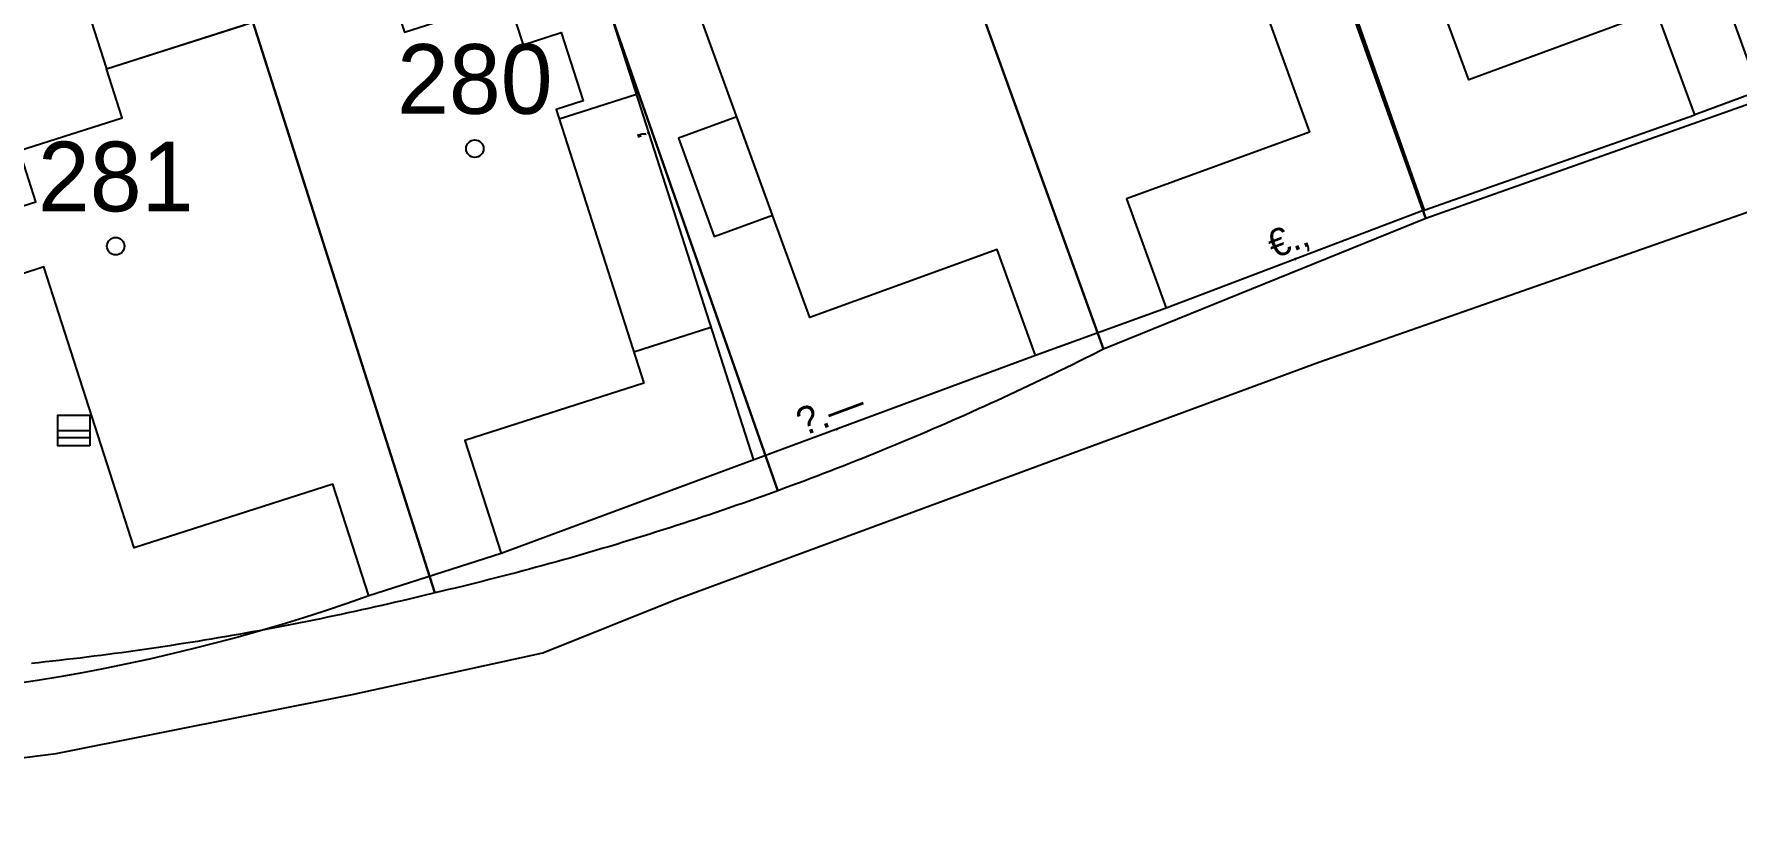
# Model space of a CAD drawing. Header units: metres. Extents: x 218299 to 220222, y 572714 to 574340.
# Drawn here: x 218882.52 to 218931.4, y 573106.01 to 573128.23 of the extents above; entities that cross this region are included whole.
import ezdxf
from ezdxf.enums import TextEntityAlignment as Align

# ---------------------------------------------------------------- set-up
doc = ezdxf.new("R2010")
doc.units = ezdxf.units.M
doc.header["$MEASUREMENT"] = 0
for name, color, linetype in [('1601', 44, 'LANDBORDER'), ('1602', 44, 'Continuous'), ('1603', 44, 'Continuous'), ('A_POINTS', 2, 'Continuous'), ('M2200', 253, 'Continuous'), ('M2207', 253, 'Continuous'), ('M2407', 253, 'Continuous'), ('M2601', 253, 'Continuous'), ('M2602', 253, 'Continuous'), ('M2605', 253, 'Continuous'), ('M2805', 253, 'Continuous'), ('M5203', 253, 'Continuous')]:
    doc.layers.add(name, color=color, linetype=linetype)
doc.styles.add('HEBTXT', font='HEBTXT')
doc.styles.add('MAVAT_HEBTXT', font='HEBTXT')
doc.linetypes.add('LANDBORDER', pattern='A,6.25,[208,elecad.shx,S=0.02,R=0,X=-0.6,Y=0],12.5,[208,elecad.shx,S=0.02,R=180,X=0.6,Y=0],6.25', length=25)

# ---------------------------------------------------------------- blocks, each defined once
blk = doc.blocks.new('1603')
at = {"layer": 'A_POINTS'}
blk.add_circle((0, 0), 0.25, dxfattribs=at)
at = {"color": 0, "style": 'HEBTXT'}
blk.add_attdef('PARCEL_NUM', text='', height=2, dxfattribs=at).set_placement((0, 1), align=Align.CENTER)
at = {"color": 0, "style": 'HEBTXT', "flags": 1}
blk.add_attdef('LOT_NUM', text='', height=2, dxfattribs=at).set_placement((0, -2.5), align=Align.CENTER)
blk = doc.blocks.new('M2601')
blk.add_circle((0, 0), 0.025)
at = {"style": 'MAVAT_HEBTXT'}
blk.add_attdef('NAME', text='', height=0.8, dxfattribs=at).set_placement((0, 1.592), align=Align.MIDDLE)
blk = doc.blocks.new('M2602')
blk.add_circle((0, 0), 0.025)
at = {"style": 'MAVAT_HEBTXT'}
blk.add_attdef('NAME', text='', height=0.8, dxfattribs=at).set_placement((0, 1.592), align=Align.MIDDLE)
blk = doc.blocks.new('M2605')
blk.add_circle((0, 0), 0.025)
at = {"style": 'MAVAT_HEBTXT'}
blk.add_attdef('NAME', text='', height=0.8, dxfattribs=at).set_placement((0, 1.592), align=Align.MIDDLE)
blk = doc.blocks.new('M5203')
for points in [[(1.54, -1.47), (-1.54, -1.47), (-1.54, 1.47), (1.54, 1.47)], [(-1.54, 0), (1.54, 0)], [(1.54, 1.47), (1.54, -1.47)], [(-1.54, -0.66), (1.54, -0.66)]]:
    blk.add_lwpolyline(points)
at = {"style": 'MAVAT_HEBTXT', "flags": 1}
for tag, p in [('MARK', (0, 3.2)), ('HEIGHT', (0, -3.3)), ('NAME', (0, -5.87))]:
    blk.add_attdef(tag, text='', height=0.8, dxfattribs=at).set_placement(p, align=Align.MIDDLE)
blk = doc.blocks.new('111')
at = {"layer": 'M2200'}
for points in [[(218922.336, 573140.522, 569.88), (218922.336, 573140.522, 569.88), (218930.309, 573143.46, 570.03), (218931.722, 573139.626, 571.38), (218934.76, 573140.745, 571.38), (218937.564, 573133.135, 571.248), (218937.942, 573132.109, 571.23), (218937.942, 573132.109, 571.23), (218936.871, 573131.715, 571.2), (218932.546, 573130.121, 571.08), (218933.629, 573127.181, 567.93), (218933.629, 573127.181, 567.93), (218930.189, 573125.914, 567.78), (218930.189, 573125.914, 567.78), (218929.091, 573128.895, 571.23), (218923.71, 573126.913, 570.93), (218920.503, 573135.618, 571.08), (218923.708, 573136.799, 571.08)], [(218903.504, 573133.794, 569.43), (218903.504, 573133.794, 569.43), (218911.526, 573136.713, 569.655), (218912.909, 573132.912, 570.855), (218916.001, 573134.036, 570.855), (218919.137, 573125.413, 570.705), (218913.879, 573123.5, 570.705), (218915.019, 573120.364, 566.955), (218911.272, 573119.001, 567.255), (218911.272, 573119.001, 567.255), (218910.165, 573122.045, 570.705), (218904.793, 573120.091, 570.555), (218903.723, 573123.032, 570.555), (218901.607, 573128.85, 570.555), (218904.87, 573130.037, 570.705)], [(218884.604, 573127.229, 569.355), (218884.604, 573127.229, 569.355), (218892.663, 573129.813, 569.28), (218893.152, 573128.286, 569.13), (218896.135, 573129.243, 567.48), (218896.558, 573127.925, 567.48), (218897.652, 573128.276, 567.48), (218898.281, 573126.313, 567.33), (218897.506, 573126.064, 570.93), (218900.024, 573118.208, 570.78), (218894.89, 573116.562, 570.63), (218895.93, 573113.318, 567.33), (218895.93, 573113.318, 567.33), (218892.131, 573112.1, 567.03), (218892.131, 573112.1, 567.03), (218891.103, 573115.307, 570.78), (218885.393, 573113.477, 570.48), (218882.807, 573121.544, 570.63), (218882.138, 573121.33, 567.33), (218881.572, 573123.096, 567.48), (218882.577, 573123.418, 567.48), (218882.106, 573124.887, 567.48), (218885.052, 573125.831, 569.28)]]:
    blk.add_polyline3d(points, close=True, dxfattribs=at)
at = {"layer": 'M2207'}
for points in [[(218884.604, 573127.229, 567.855), (218888.569, 573128.501, 567.855), (218887.525, 573131.756, 567.855), (218883.56, 573130.485, 567.855), (218884.604, 573127.229, 567.855)], [(218903.723, 573123.032, 567.255), (218902.698, 573125.851, 567.255), (218901.021, 573125.241, 567.255), (218902.047, 573122.422, 567.255), (218903.723, 573123.032, 567.255)]]:
    blk.add_polyline3d(points, close=True, dxfattribs=at)
at = {"layer": 'M2407'}
for points in [[(218899.811, 573126.499, 565.005), (218897.594, 573125.789, 565.005)], [(218899.737, 573119.105, 565.005), (218901.953, 573119.816, 565.005)]]:
    blk.add_polyline3d(points, dxfattribs=at)
at = {"layer": 'M2601'}
blk.add_polyline3d([(218897.151, 573134.796, 567.405), (218903.176, 573116.002, 566.966)], dxfattribs=at)
at = {"layer": 'M2602'}
blk.add_polyline3d([(218922.426, 573123.18, 567.152), (218915.019, 573120.364, 567.152)], dxfattribs=at)
at = {"layer": 'M2605'}
for points in [[(218917.251, 573137.878, 565.652), (218922.426, 573123.18, 565.652), (218930.189, 573125.914, 565.652)], [(218892.131, 573112.1, 564.752), (218891.512, 573111.884, 564.752), (218890.891, 573111.676, 564.752), (218890.267, 573111.476, 564.752), (218889.641, 573111.283, 564.752), (218889.013, 573111.098, 564.752), (218888.382, 573110.921, 564.752), (218887.749, 573110.751, 564.752), (218887.114, 573110.59, 564.752), (218886.477, 573110.435, 564.752), (218885.839, 573110.289, 564.752), (218885.198, 573110.151, 564.752), (218884.556, 573110.02, 564.752), (218883.913, 573109.897, 564.752), (218883.268, 573109.782, 564.752), (218882.621, 573109.675, 564.752), (218881.974, 573109.576, 564.752), (218881.325, 573109.485, 564.752), (218880.675, 573109.401, 564.752), (218880.573, 573109.389, 564.752), (218878.865, 573121.113, 565.052), (218877.697, 573129.01, 565.052)], [(218911.272, 573119.001, 564.752), (218895.93, 573113.318, 564.752)]]:
    blk.add_polyline3d(points, dxfattribs=at)
at = {"layer": 'M2805'}
blk.add_polyline3d([(218847.348, 573109.271, 562.743), (218850.333, 573108.587, 562.83), (218858.639, 573107.098, 562.98), (218863.981, 573106.242, 563.08), (218866.66, 573106.014, 563.13), (218870.003, 573106.057, 563.139), (218872.237, 573106.235, 563.118), (218876.69, 573106.761, 563.13), (218883.162, 573107.576, 563.28), (218891.651, 573109.27, 563.58), (218897.123, 573110.466, 563.717), (218900.949, 573111.996, 564.017), (218919.405, 573118.816, 564.617), (218946.225, 573128.209, 565.217), (218963.144, 573134.926, 566.417), (218966.711, 573135.096, 566.417), (218975.714, 573133.619, 565.817), (218980.921, 573133.462, 565.217)], dxfattribs=at)
at = {"layer": 'M2601'}
ref = blk.add_blockref('M2601', (218900.163, 573125.399), dxfattribs=dict(at, xscale=0.5, yscale=0.5, zscale=0.5))
ref.add_attrib('NAME', '‚', dxfattribs={"layer": '0', "height": 0.8, "rotation": 107.7749, "style": 'MAVAT_HEBTXT'}).set_placement((218899.64, 573125.231), align=Align.MIDDLE)
at = {"layer": 'M2602'}
ref = blk.add_blockref('M2602', (218918.723, 573121.772), dxfattribs=dict(at, xscale=0.5, yscale=0.5, zscale=0.5))
ref.add_attrib('NAME', '€.‚', dxfattribs={"layer": '0', "height": 0.8, "rotation": 20.8167, "style": 'MAVAT_HEBTXT'}).set_placement((218918.527, 573122.286), align=Align.MIDDLE)
at = {"layer": 'M2605'}
ref = blk.add_blockref('M2605', (218905.562, 573116.886), dxfattribs=dict(at, xscale=0.5, yscale=0.5, zscale=0.5))
ref.add_attrib('NAME', '\x9a.—', dxfattribs={"layer": '0', "height": 0.8, "rotation": 20.3276, "style": 'MAVAT_HEBTXT'}).set_placement((218905.371, 573117.402), align=Align.MIDDLE)
at = {"layer": 'M5203', "xscale": 0.3, "yscale": 0.3, "zscale": 0.3}
blk.add_blockref('M5203', (218883.667, 573116.849, 565.256), dxfattribs=at)

msp = doc.modelspace()

# ---------------------------------------------------------------- linework, layer by layer
at = {"layer": '1601'}
msp.add_lwpolyline([(218932.112, 573126.35), (218922.469, 573122.94), (218913.221, 573119.184), (218912.8661, 573119.0048), (218912.6872, 573118.9153), (218912.5082, 573118.8262), (218912.3289, 573118.7375), (218912.1494, 573118.6492), (218911.9698, 573118.5614), (218911.7899, 573118.474), (218911.6098, 573118.387), (218911.4295, 573118.3004), (218911.249, 573118.2143), (218911.0683, 573118.1286), (218910.8874, 573118.0433), (218910.7063, 573117.9584), (218910.525, 573117.874), (218910.3435, 573117.79), (218910.1618, 573117.7064), (218909.9799, 573117.6232), (218909.7978, 573117.5405), (218909.6155, 573117.4582), (218909.433, 573117.3764), (218909.2504, 573117.2949), (218909.0675, 573117.2139), (218908.8845, 573117.1333), (218908.7012, 573117.0532), (218908.5178, 573116.9735), (218908.3342, 573116.8942), (218908.1504, 573116.8153), (218907.9664, 573116.7369), (218907.7822, 573116.6589), (218907.5979, 573116.5814), (218907.4133, 573116.5042), (218907.2286, 573116.4276), (218907.0437, 573116.3513), (218906.8587, 573116.2755), (218906.6734, 573116.2001), (218906.488, 573116.1252), (218906.3024, 573116.0507), (218906.1166, 573115.9766), (218905.9307, 573115.903), (218905.7445, 573115.8298), (218905.5582, 573115.757), (218905.3718, 573115.6847), (218905.1851, 573115.6128), (218904.9983, 573115.5414), (218904.8113, 573115.4704), (218904.6242, 573115.3998), (218904.4369, 573115.3297), (218904.2494, 573115.26), (218904.0618, 573115.1908), (218903.874, 573115.122), (218903.6121, 573115.0269), (218903.424, 573114.9592), (218903.2356, 573114.8919), (218903.0471, 573114.8251), (218902.8585, 573114.7587), (218902.6696, 573114.6927), (218902.4807, 573114.6272), (218902.2916, 573114.5622), (218902.1023, 573114.4975), (218901.9129, 573114.4334), (218901.7233, 573114.3696), (218901.5336, 573114.3064), (218901.3437, 573114.2435), (218901.1537, 573114.1811), (218900.9635, 573114.1192), (218900.7732, 573114.0577), (218900.5827, 573113.9967), (218900.3921, 573113.9361), (218900.2014, 573113.8759), (218900.0105, 573113.8162), (218899.8195, 573113.757), (218899.6283, 573113.6982), (218899.437, 573113.6398), (218899.2456, 573113.5819), (218899.054, 573113.5245), (218898.8623, 573113.4675), (218898.6705, 573113.4109), (218898.4785, 573113.3549), (218898.2864, 573113.2992), (218898.0942, 573113.244), (218897.9018, 573113.1893), (218897.7093, 573113.135), (218897.5167, 573113.0812), (218897.3239, 573113.0278), (218897.1311, 573112.9749), (218896.9381, 573112.9224), (218896.7449, 573112.8704), (218896.5517, 573112.8188), (218896.3583, 573112.7677), (218896.1649, 573112.7171), (218895.9713, 573112.6669), (218895.7776, 573112.6171), (218895.5837, 573112.5678), (218895.3898, 573112.519), (218895.1957, 573112.4706), (218895.0015, 573112.4227), (218894.8073, 573112.3753), (218894.6129, 573112.3283), (218894.4183, 573112.2817), (218894.2237, 573112.2356), (218894.029, 573112.19), (218893.6774, 573112.1038), (218893.483, 573112.0568), (218893.2885, 573112.0102), (218893.0939, 573111.9641), (218892.8992, 573111.9185), (218892.7044, 573111.8734), (218892.5094, 573111.8286), (218892.3144, 573111.7844), (218892.1192, 573111.7406), (218891.924, 573111.6973), (218891.7286, 573111.6544), (218891.5332, 573111.612), (218891.3376, 573111.57), (218891.142, 573111.5285), (218890.9462, 573111.4875), (218890.7504, 573111.4469), (218890.5545, 573111.4068), (218890.3584, 573111.3672), (218890.1623, 573111.328), (218889.9661, 573111.2893), (218889.7698, 573111.251), (218889.5734, 573111.2132), (218889.3769, 573111.1758), (218889.1803, 573111.139), (218888.9837, 573111.1026), (218888.7869, 573111.0666), (218888.5901, 573111.0311), (218888.3932, 573110.9961), (218888.1962, 573110.9615), (218887.9991, 573110.9274), (218887.802, 573110.8938), (218887.6048, 573110.8606), (218887.4075, 573110.8279), (218887.2101, 573110.7957), (218887.0126, 573110.7639), (218886.8151, 573110.7326), (218886.6175, 573110.7017), (218886.4198, 573110.6713), (218886.222, 573110.6414), (218886.0242, 573110.612), (218885.8263, 573110.583), (218885.6284, 573110.5545), (218885.4304, 573110.5264), (218885.2323, 573110.4988), (218885.0341, 573110.4717), (218884.8359, 573110.445), (218884.6376, 573110.4188), (218884.4393, 573110.3931), (218884.2409, 573110.3679), (218884.0424, 573110.3431), (218883.8439, 573110.3187), (218883.6453, 573110.2949), (218883.4467, 573110.2715), (218883.248, 573110.2486), (218883.0493, 573110.2261), (218882.8505, 573110.2041), (218882.6517, 573110.1826), (218882.4528, 573110.1616)], dxfattribs=at)
at = {"layer": '1602'}
msp.add_lwpolyline([(218922.469, 573122.94), (218914.062, 573146.472), (218923.623, 573149.857), (218932.112, 573126.35)], close=True, dxfattribs=at)
for points in [[(218914.062, 573146.472), (218922.469, 573122.94), (218913.221, 573119.184), (218904.888, 573142.261)], [(218904.888, 573142.261), (218913.221, 573119.184), (218912.8661, 573119.0048), (218912.6872, 573118.9153), (218912.5082, 573118.8262), (218912.3289, 573118.7375), (218912.1494, 573118.6492), (218911.9698, 573118.5614), (218911.7899, 573118.474), (218911.6098, 573118.387), (218911.4295, 573118.3004), (218911.249, 573118.2143), (218911.0683, 573118.1286), (218910.8874, 573118.0433), (218910.7063, 573117.9584), (218910.525, 573117.874), (218910.3435, 573117.79), (218910.1618, 573117.7064), (218909.9799, 573117.6232), (218909.7978, 573117.5405), (218909.6155, 573117.4582), (218909.433, 573117.3764), (218909.2504, 573117.2949), (218909.0675, 573117.2139), (218908.8845, 573117.1333), (218908.7012, 573117.0532), (218908.5178, 573116.9735), (218908.3342, 573116.8942), (218908.1504, 573116.8153), (218907.9664, 573116.7369), (218907.7822, 573116.6589), (218907.5979, 573116.5814), (218907.4133, 573116.5042), (218907.2286, 573116.4276), (218907.0437, 573116.3513), (218906.8587, 573116.2755), (218906.6734, 573116.2001), (218906.488, 573116.1252), (218906.3024, 573116.0507), (218906.1166, 573115.9766), (218905.9307, 573115.903), (218905.7445, 573115.8298), (218905.5582, 573115.757), (218905.3718, 573115.6847), (218905.1851, 573115.6128), (218904.9983, 573115.5414), (218904.8113, 573115.4704), (218904.6242, 573115.3998), (218904.4369, 573115.3297), (218904.2494, 573115.26), (218904.0618, 573115.1908), (218903.874, 573115.122), (218895.859, 573138.021)], [(218895.859, 573138.021), (218903.874, 573115.122), (218903.6121, 573115.0269), (218903.424, 573114.9592), (218903.2356, 573114.8919), (218903.0471, 573114.8251), (218902.8585, 573114.7587), (218902.6696, 573114.6927), (218902.4807, 573114.6272), (218902.2916, 573114.5622), (218902.1023, 573114.4975), (218901.9129, 573114.4334), (218901.7233, 573114.3696), (218901.5336, 573114.3064), (218901.3437, 573114.2435), (218901.1537, 573114.1811), (218900.9635, 573114.1192), (218900.7732, 573114.0577), (218900.5827, 573113.9967), (218900.3921, 573113.9361), (218900.2014, 573113.8759), (218900.0105, 573113.8162), (218899.8195, 573113.757), (218899.6283, 573113.6982), (218899.437, 573113.6398), (218899.2456, 573113.5819), (218899.054, 573113.5245), (218898.8623, 573113.4675), (218898.6705, 573113.4109), (218898.4785, 573113.3549), (218898.2864, 573113.2992), (218898.0942, 573113.244), (218897.9018, 573113.1893), (218897.7093, 573113.135), (218897.5167, 573113.0812), (218897.3239, 573113.0278), (218897.1311, 573112.9749), (218896.9381, 573112.9224), (218896.7449, 573112.8704), (218896.5517, 573112.8188), (218896.3583, 573112.7677), (218896.1649, 573112.7171), (218895.9713, 573112.6669), (218895.7776, 573112.6171), (218895.5837, 573112.5678), (218895.3898, 573112.519), (218895.1957, 573112.4706), (218895.0015, 573112.4227), (218894.8073, 573112.3753), (218894.6129, 573112.3283), (218894.4183, 573112.2817), (218894.2237, 573112.2356), (218894.029, 573112.19), (218886.631, 573135.409)], [(218886.631, 573135.409), (218894.029, 573112.19), (218893.6774, 573112.1038), (218893.483, 573112.0568), (218893.2885, 573112.0102), (218893.0939, 573111.9641), (218892.8992, 573111.9185), (218892.7044, 573111.8734), (218892.5094, 573111.8286), (218892.3144, 573111.7844), (218892.1192, 573111.7406), (218891.924, 573111.6973), (218891.7286, 573111.6544), (218891.5332, 573111.612), (218891.3376, 573111.57), (218891.142, 573111.5285), (218890.9462, 573111.4875), (218890.7504, 573111.4469), (218890.5545, 573111.4068), (218890.3584, 573111.3672), (218890.1623, 573111.328), (218889.9661, 573111.2893), (218889.7698, 573111.251), (218889.5734, 573111.2132), (218889.3769, 573111.1758), (218889.1803, 573111.139), (218888.9837, 573111.1026), (218888.7869, 573111.0666), (218888.5901, 573111.0311), (218888.3932, 573110.9961), (218888.1962, 573110.9615), (218887.9991, 573110.9274), (218887.802, 573110.8938), (218887.6048, 573110.8606), (218887.4075, 573110.8279), (218887.2101, 573110.7957), (218887.0126, 573110.7639), (218886.8151, 573110.7326), (218886.6175, 573110.7017), (218886.4198, 573110.6713), (218886.222, 573110.6414), (218886.0242, 573110.612), (218885.8263, 573110.583), (218885.6284, 573110.5545), (218885.4304, 573110.5264), (218885.2323, 573110.4988), (218885.0341, 573110.4717), (218884.8359, 573110.445), (218884.6376, 573110.4188), (218884.4393, 573110.3931), (218884.2409, 573110.3679), (218884.0424, 573110.3431), (218883.8439, 573110.3187), (218883.6453, 573110.2949), (218883.4467, 573110.2715), (218883.248, 573110.2486), (218883.0493, 573110.2261), (218882.8505, 573110.2041), (218882.6517, 573110.1826), (218882.4528, 573110.1616)]]:
    msp.add_lwpolyline(points, dxfattribs=at)

# ---------------------------------------------------------------- block references
msp.add_blockref('111', (0, 0))
at = {"layer": '1603'}
for p, values in [((218895.1749, 573124.9417), {'PARCEL_NUM': '280'}), ((218884.8669, 573122.1417), {'PARCEL_NUM': '281'})]:
    msp.add_blockref('1603', p, dxfattribs=at).add_auto_attribs(values)

doc.saveas('drawing.dxf')
